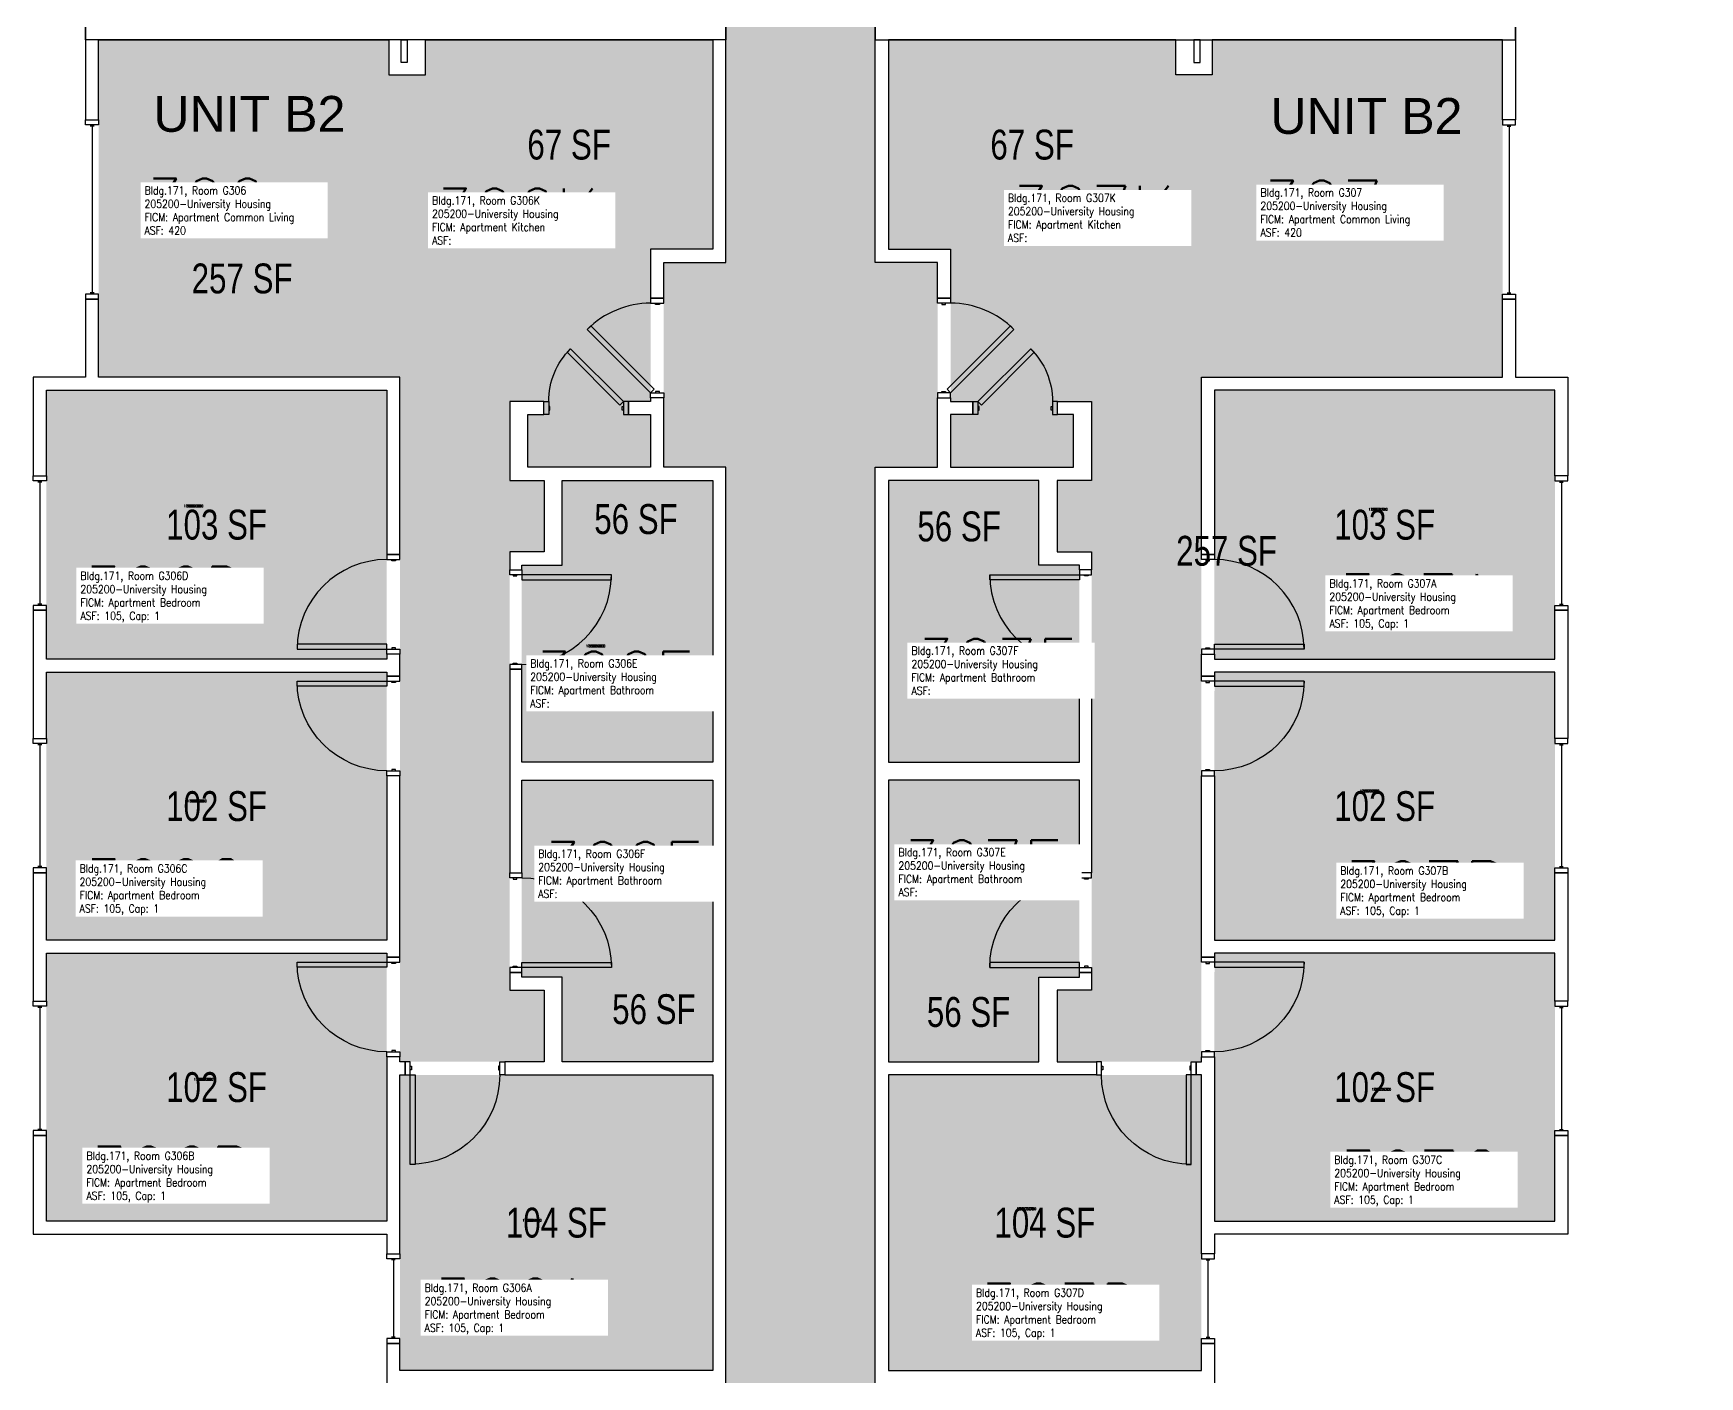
# Model space of a CAD drawing. Header units: inches. Extents: x 1063 to 4030, y -1482 to 1605.
# Drawn here: x 1063 to 1732, y 65 to 605 of the extents above; entities that cross this region are included whole.
import ezdxf
from ezdxf.enums import TextEntityAlignment as Align

# ---------------------------------------------------------------- set-up
doc = ezdxf.new("R2010")
doc.units = ezdxf.units.IN
doc.header["$LTSCALE"] = 192
doc.header["$MEASUREMENT"] = 0
for name, color, linetype in [('A-AREA-IDEN', 1, 'Continuous'), ('A-DOOR', 2, 'Continuous'), ('A-GLAZ', 1, 'Continuous'), ('A-IDEN-RNUM', 7, 'Continuous'), ('A-IDEN-SNUM', 4, 'Continuous'), ('A-IDEN-VNUM', 4, 'Continuous'), ('A-WALL', 5, 'Continuous'), ('AREA-TEXT', 3, 'Continuous'), ('Rooms-Category-Color', 7, 'Continuous'), ('Rooms-College-Color', 7, 'Continuous'), ('Rooms-Department-Color', 7, 'Continuous'), ('Rooms-Division-Color', 7, 'Continuous'), ('Rooms-Information', 7, 'Continuous')]:
    doc.layers.add(name, color=color, linetype=linetype)
doc.styles.add('AREA', font='arial.ttf', dxfattribs={"width": 0.75, "height": 12})
doc.styles.add('ROOMSNUMBER', font='txt.shx', dxfattribs={"height": 0.03})
doc.styles.add('ROOMVNUMBER', font='simplex.shx', dxfattribs={"width": 0.85})
doc.styles.get("Standard").update_dxf_attribs({"font": 'arial.ttf'})

msp = doc.modelspace()

# ---------------------------------------------------------------- hatches: boundary and pattern name
h = msp.add_hatch()
h.set_pattern_fill('ANSI31', color=256, angle=90, style=0)
h.set_pattern_definition([(135, (689.9705, 3.39328), (-0.088388348, -0.088388348), [])])
h.paths.add_polyline_path([(1273.92, 334.86), (1273.92, 393.6), (1283.13, 393.6), (1283.13, 334.86)], flags=9)
h = msp.add_hatch()
h.set_pattern_fill('ANSI31', color=256, style=0)
h.set_pattern_definition([(45, (2052.15721, 3.39328), (0.088388348, -0.088388348), [])])
h.paths.add_polyline_path([(1468.21, 334.86), (1468.21, 393.6), (1459, 393.6), (1459, 334.86)], flags=9)
at = {"layer": 'Rooms-Category-Color', "true_color": 0xadadad}
msp.add_hatch(color=253, dxfattribs=at).paths.add_polyline_path([(1732.24, 1327.13), (1732.24, 1243.02), (1677.06, 1243.13), (1677.06, 1267.13), (1401.06, 1267.13), (1401.06, 779.34), (1426.06, 779.34), (1426.06, 697.02), (1401.06, 697.02), (1401.06, 512.98), (1426.06, 512.98), (1426.06, 430.66), (1401.06, 430.66), (1401.06, 62.62), (1341.06, 62.62), (1341.06, 430.66), (1316.06, 430.66), (1316.06, 512.98), (1341.06, 512.98), (1341.06, 697.02), (1316.06, 697.02), (1316.06, 779.34), (1341.06, 779.34), (1341.06, 1267.13), (1341.06, 1327.13), (1596.9, 1327.13), (1596.9, 1352.13), (1679.22, 1352.13), (1679.22, 1327.13)])
at = {"layer": 'Rooms-Category-Color', "true_color": 0x728ef3}
for points in [[(1089.06, 602.37), (1089.06, 466.87), (1210.06, 466.87), (1210.06, 191.87), (1268.06, 191.87), (1268.06, 220.62), (1254.19, 220.62), (1254.19, 396.66), (1268.06, 396.66), (1268.06, 425.41), (1254.19, 425.41), (1254.19, 457.11), (1267.81, 457.11), (1267.81, 451.86), (1261.44, 451.86), (1261.44, 430.66), (1310.81, 430.66), (1310.81, 451.86), (1301.81, 451.86), (1301.81, 457.11), (1310.81, 457.11), (1310.81, 518.23), (1220.31, 518.23), (1220.31, 588.37), (1205.69, 588.37), (1205.69, 602.37)], [(1220.31, 602.37), (1335.81, 602.37), (1335.81, 518.23), (1220.31, 518.23)], [(1521.81, 602.37), (1406.31, 602.37), (1406.31, 518.23), (1521.81, 518.23)], [(1653.06, 602.37), (1653.06, 466.87), (1532.06, 466.87), (1532.06, 191.87), (1474.06, 191.87), (1474.06, 220.62), (1487.94, 220.62), (1487.94, 396.66), (1474.06, 396.66), (1474.06, 425.41), (1487.94, 425.41), (1487.94, 457.11), (1474.31, 457.11), (1474.31, 451.86), (1480.69, 451.86), (1480.69, 430.66), (1431.31, 430.66), (1431.31, 451.86), (1440.31, 451.86), (1440.31, 457.11), (1431.31, 457.11), (1431.31, 518.23), (1521.81, 518.23), (1521.81, 588.37), (1536.44, 588.37), (1536.44, 602.37)], [(1068.06, 353.62), (1068.06, 461.62), (1204.81, 461.62), (1204.81, 353.62), (1068.51, 353.64)], [(1674.06, 353.62), (1674.06, 461.62), (1537.31, 461.62), (1537.31, 353.62), (1673.62, 353.64)], [(1335.81, 312.28), (1335.81, 425.41), (1275.31, 425.41), (1275.31, 391.41), (1259.06, 391.41), (1259.06, 312.27)], [(1406.31, 312.28), (1406.31, 425.41), (1466.81, 425.41), (1466.81, 391.41), (1483.06, 391.41), (1483.06, 312.27)], [(1068.06, 240.75), (1068.06, 348.37), (1204.8, 348.39), (1204.81, 240.75), (1068.51, 240.76)], [(1674.06, 240.75), (1674.06, 348.37), (1537.33, 348.39), (1537.31, 240.75), (1673.62, 240.76)], [(1259.06, 225.89), (1259.06, 305.02), (1335.81, 305.02), (1335.81, 191.89), (1275.31, 191.87), (1275.31, 225.87)], [(1483.06, 225.89), (1483.06, 305.02), (1406.31, 305.02), (1406.31, 191.89), (1466.81, 191.87), (1466.81, 225.87)], [(1068.06, 235.5), (1068.06, 127.87), (1204.81, 127.87), (1204.8, 235.51), (1068.51, 235.51)], [(1674.06, 235.5), (1674.06, 127.87), (1537.31, 127.87), (1537.33, 235.51), (1673.62, 235.51)], [(1335.81, 67.89), (1210.06, 67.87), (1210.06, 186.62), (1335.81, 186.62)], [(1406.31, 67.89), (1532.06, 67.87), (1532.06, 186.62), (1406.31, 186.62)]]:
    msp.add_hatch(color=171, dxfattribs=at).paths.add_polyline_path(points)
at = {"layer": 'Rooms-College-Color', "true_color": 0xadadad}
for points in [[(1732.24, 1327.13), (1732.24, 1243.02), (1677.06, 1243.13), (1677.06, 1267.13), (1401.06, 1267.13), (1401.06, 779.34), (1426.06, 779.34), (1426.06, 697.02), (1401.06, 697.02), (1401.06, 512.98), (1426.06, 512.98), (1426.06, 430.66), (1401.06, 430.66), (1401.06, 62.62), (1341.06, 62.62), (1341.06, 430.66), (1316.06, 430.66), (1316.06, 512.98), (1341.06, 512.98), (1341.06, 697.02), (1316.06, 697.02), (1316.06, 779.34), (1341.06, 779.34), (1341.06, 1267.13), (1341.06, 1327.13), (1596.9, 1327.13), (1596.9, 1352.13), (1679.22, 1352.13), (1679.22, 1327.13)], [(1089.06, 602.37), (1089.06, 466.87), (1210.06, 466.87), (1210.06, 191.87), (1268.06, 191.87), (1268.06, 220.62), (1254.19, 220.62), (1254.19, 396.66), (1268.06, 396.66), (1268.06, 425.41), (1254.19, 425.41), (1254.19, 457.11), (1267.81, 457.11), (1267.81, 451.86), (1261.44, 451.86), (1261.44, 430.66), (1310.81, 430.66), (1310.81, 451.86), (1301.81, 451.86), (1301.81, 457.11), (1310.81, 457.11), (1310.81, 518.23), (1220.31, 518.23), (1220.31, 588.37), (1205.69, 588.37), (1205.69, 602.37)], [(1220.31, 602.37), (1335.81, 602.37), (1335.81, 518.23), (1220.31, 518.23)], [(1521.81, 602.37), (1406.31, 602.37), (1406.31, 518.23), (1521.81, 518.23)], [(1653.06, 602.37), (1653.06, 466.87), (1532.06, 466.87), (1532.06, 191.87), (1474.06, 191.87), (1474.06, 220.62), (1487.94, 220.62), (1487.94, 396.66), (1474.06, 396.66), (1474.06, 425.41), (1487.94, 425.41), (1487.94, 457.11), (1474.31, 457.11), (1474.31, 451.86), (1480.69, 451.86), (1480.69, 430.66), (1431.31, 430.66), (1431.31, 451.86), (1440.31, 451.86), (1440.31, 457.11), (1431.31, 457.11), (1431.31, 518.23), (1521.81, 518.23), (1521.81, 588.37), (1536.44, 588.37), (1536.44, 602.37)], [(1068.06, 353.62), (1068.06, 461.62), (1204.81, 461.62), (1204.81, 353.62), (1068.51, 353.64)], [(1674.06, 353.62), (1674.06, 461.62), (1537.31, 461.62), (1537.31, 353.62), (1673.62, 353.64)], [(1335.81, 312.28), (1335.81, 425.41), (1275.31, 425.41), (1275.31, 391.41), (1259.06, 391.41), (1259.06, 312.27)], [(1406.31, 312.28), (1406.31, 425.41), (1466.81, 425.41), (1466.81, 391.41), (1483.06, 391.41), (1483.06, 312.27)], [(1068.06, 240.75), (1068.06, 348.37), (1204.8, 348.39), (1204.81, 240.75), (1068.51, 240.76)], [(1674.06, 240.75), (1674.06, 348.37), (1537.33, 348.39), (1537.31, 240.75), (1673.62, 240.76)], [(1259.06, 225.89), (1259.06, 305.02), (1335.81, 305.02), (1335.81, 191.89), (1275.31, 191.87), (1275.31, 225.87)], [(1483.06, 225.89), (1483.06, 305.02), (1406.31, 305.02), (1406.31, 191.89), (1466.81, 191.87), (1466.81, 225.87)], [(1068.06, 235.5), (1068.06, 127.87), (1204.81, 127.87), (1204.8, 235.51), (1068.51, 235.51)], [(1674.06, 235.5), (1674.06, 127.87), (1537.31, 127.87), (1537.33, 235.51), (1673.62, 235.51)], [(1335.81, 67.89), (1210.06, 67.87), (1210.06, 186.62), (1335.81, 186.62)], [(1406.31, 67.89), (1532.06, 67.87), (1532.06, 186.62), (1406.31, 186.62)]]:
    msp.add_hatch(color=253, dxfattribs=at).paths.add_polyline_path(points)
at = {"layer": 'Rooms-Department-Color', "true_color": 0xacacac}
msp.add_hatch(color=253, dxfattribs=at).paths.add_polyline_path([(1732.24, 1327.13), (1732.24, 1243.02), (1677.06, 1243.13), (1677.06, 1267.13), (1401.06, 1267.13), (1401.06, 779.34), (1426.06, 779.34), (1426.06, 697.02), (1401.06, 697.02), (1401.06, 512.98), (1426.06, 512.98), (1426.06, 430.66), (1401.06, 430.66), (1401.06, 62.62), (1341.06, 62.62), (1341.06, 430.66), (1316.06, 430.66), (1316.06, 512.98), (1341.06, 512.98), (1341.06, 697.02), (1316.06, 697.02), (1316.06, 779.34), (1341.06, 779.34), (1341.06, 1267.13), (1341.06, 1327.13), (1596.9, 1327.13), (1596.9, 1352.13), (1679.22, 1352.13), (1679.22, 1327.13)])
at = {"layer": 'Rooms-Department-Color', "true_color": 0x604aed}
for points in [[(1089.06, 602.37), (1089.06, 466.87), (1210.06, 466.87), (1210.06, 191.87), (1268.06, 191.87), (1268.06, 220.62), (1254.19, 220.62), (1254.19, 396.66), (1268.06, 396.66), (1268.06, 425.41), (1254.19, 425.41), (1254.19, 457.11), (1267.81, 457.11), (1267.81, 451.86), (1261.44, 451.86), (1261.44, 430.66), (1310.81, 430.66), (1310.81, 451.86), (1301.81, 451.86), (1301.81, 457.11), (1310.81, 457.11), (1310.81, 518.23), (1220.31, 518.23), (1220.31, 588.37), (1205.69, 588.37), (1205.69, 602.37)], [(1220.31, 602.37), (1335.81, 602.37), (1335.81, 518.23), (1220.31, 518.23)], [(1521.81, 602.37), (1406.31, 602.37), (1406.31, 518.23), (1521.81, 518.23)], [(1653.06, 602.37), (1653.06, 466.87), (1532.06, 466.87), (1532.06, 191.87), (1474.06, 191.87), (1474.06, 220.62), (1487.94, 220.62), (1487.94, 396.66), (1474.06, 396.66), (1474.06, 425.41), (1487.94, 425.41), (1487.94, 457.11), (1474.31, 457.11), (1474.31, 451.86), (1480.69, 451.86), (1480.69, 430.66), (1431.31, 430.66), (1431.31, 451.86), (1440.31, 451.86), (1440.31, 457.11), (1431.31, 457.11), (1431.31, 518.23), (1521.81, 518.23), (1521.81, 588.37), (1536.44, 588.37), (1536.44, 602.37)], [(1068.06, 353.62), (1068.06, 461.62), (1204.81, 461.62), (1204.81, 353.62), (1068.51, 353.64)], [(1674.06, 353.62), (1674.06, 461.62), (1537.31, 461.62), (1537.31, 353.62), (1673.62, 353.64)], [(1335.81, 312.28), (1335.81, 425.41), (1275.31, 425.41), (1275.31, 391.41), (1259.06, 391.41), (1259.06, 312.27)], [(1406.31, 312.28), (1406.31, 425.41), (1466.81, 425.41), (1466.81, 391.41), (1483.06, 391.41), (1483.06, 312.27)], [(1068.06, 240.75), (1068.06, 348.37), (1204.8, 348.39), (1204.81, 240.75), (1068.51, 240.76)], [(1674.06, 240.75), (1674.06, 348.37), (1537.33, 348.39), (1537.31, 240.75), (1673.62, 240.76)], [(1259.06, 225.89), (1259.06, 305.02), (1335.81, 305.02), (1335.81, 191.89), (1275.31, 191.87), (1275.31, 225.87)], [(1483.06, 225.89), (1483.06, 305.02), (1406.31, 305.02), (1406.31, 191.89), (1466.81, 191.87), (1466.81, 225.87)], [(1068.06, 235.5), (1068.06, 127.87), (1204.81, 127.87), (1204.8, 235.51), (1068.51, 235.51)], [(1674.06, 235.5), (1674.06, 127.87), (1537.31, 127.87), (1537.33, 235.51), (1673.62, 235.51)], [(1335.81, 67.89), (1210.06, 67.87), (1210.06, 186.62), (1335.81, 186.62)], [(1406.31, 67.89), (1532.06, 67.87), (1532.06, 186.62), (1406.31, 186.62)]]:
    msp.add_hatch(color=173, dxfattribs=at).paths.add_polyline_path(points)
at = {"layer": 'Rooms-Division-Color', "true_color": 0xadadad}
msp.add_hatch(color=253, dxfattribs=at).paths.add_polyline_path([(1732.24, 1327.13), (1732.24, 1243.02), (1677.06, 1243.13), (1677.06, 1267.13), (1401.06, 1267.13), (1401.06, 779.34), (1426.06, 779.34), (1426.06, 697.02), (1401.06, 697.02), (1401.06, 512.98), (1426.06, 512.98), (1426.06, 430.66), (1401.06, 430.66), (1401.06, 62.62), (1341.06, 62.62), (1341.06, 430.66), (1316.06, 430.66), (1316.06, 512.98), (1341.06, 512.98), (1341.06, 697.02), (1316.06, 697.02), (1316.06, 779.34), (1341.06, 779.34), (1341.06, 1267.13), (1341.06, 1327.13), (1596.9, 1327.13), (1596.9, 1352.13), (1679.22, 1352.13), (1679.22, 1327.13)])
at = {"layer": 'Rooms-Division-Color', "true_color": 0x604aed}
for points in [[(1089.06, 602.37), (1089.06, 466.87), (1210.06, 466.87), (1210.06, 191.87), (1268.06, 191.87), (1268.06, 220.62), (1254.19, 220.62), (1254.19, 396.66), (1268.06, 396.66), (1268.06, 425.41), (1254.19, 425.41), (1254.19, 457.11), (1267.81, 457.11), (1267.81, 451.86), (1261.44, 451.86), (1261.44, 430.66), (1310.81, 430.66), (1310.81, 451.86), (1301.81, 451.86), (1301.81, 457.11), (1310.81, 457.11), (1310.81, 518.23), (1220.31, 518.23), (1220.31, 588.37), (1205.69, 588.37), (1205.69, 602.37)], [(1220.31, 602.37), (1335.81, 602.37), (1335.81, 518.23), (1220.31, 518.23)], [(1521.81, 602.37), (1406.31, 602.37), (1406.31, 518.23), (1521.81, 518.23)], [(1653.06, 602.37), (1653.06, 466.87), (1532.06, 466.87), (1532.06, 191.87), (1474.06, 191.87), (1474.06, 220.62), (1487.94, 220.62), (1487.94, 396.66), (1474.06, 396.66), (1474.06, 425.41), (1487.94, 425.41), (1487.94, 457.11), (1474.31, 457.11), (1474.31, 451.86), (1480.69, 451.86), (1480.69, 430.66), (1431.31, 430.66), (1431.31, 451.86), (1440.31, 451.86), (1440.31, 457.11), (1431.31, 457.11), (1431.31, 518.23), (1521.81, 518.23), (1521.81, 588.37), (1536.44, 588.37), (1536.44, 602.37)], [(1068.06, 353.62), (1068.06, 461.62), (1204.81, 461.62), (1204.81, 353.62), (1068.51, 353.64)], [(1674.06, 353.62), (1674.06, 461.62), (1537.31, 461.62), (1537.31, 353.62), (1673.62, 353.64)], [(1335.81, 312.28), (1335.81, 425.41), (1275.31, 425.41), (1275.31, 391.41), (1259.06, 391.41), (1259.06, 312.27)], [(1406.31, 312.28), (1406.31, 425.41), (1466.81, 425.41), (1466.81, 391.41), (1483.06, 391.41), (1483.06, 312.27)], [(1068.06, 240.75), (1068.06, 348.37), (1204.8, 348.39), (1204.81, 240.75), (1068.51, 240.76)], [(1674.06, 240.75), (1674.06, 348.37), (1537.33, 348.39), (1537.31, 240.75), (1673.62, 240.76)], [(1259.06, 225.89), (1259.06, 305.02), (1335.81, 305.02), (1335.81, 191.89), (1275.31, 191.87), (1275.31, 225.87)], [(1483.06, 225.89), (1483.06, 305.02), (1406.31, 305.02), (1406.31, 191.89), (1466.81, 191.87), (1466.81, 225.87)], [(1068.06, 235.5), (1068.06, 127.87), (1204.81, 127.87), (1204.8, 235.51), (1068.51, 235.51)], [(1674.06, 235.5), (1674.06, 127.87), (1537.31, 127.87), (1537.33, 235.51), (1673.62, 235.51)], [(1335.81, 67.89), (1210.06, 67.87), (1210.06, 186.62), (1335.81, 186.62)], [(1406.31, 67.89), (1532.06, 67.87), (1532.06, 186.62), (1406.31, 186.62)]]:
    msp.add_hatch(color=173, dxfattribs=at).paths.add_polyline_path(points)

# ---------------------------------------------------------------- linework, layer by layer
at = {"layer": 'A-DOOR'}
for points in [[(1316.06, 496.59), (1316.06, 498.59), (1310.81, 498.59), (1310.81, 496.59)], [(1314.31, 496.59), (1314.31, 496.09), (1312.81, 496.09), (1312.81, 496.59)], [(1426.06, 496.59), (1426.06, 498.59), (1431.31, 498.59), (1431.31, 496.59)], [(1427.81, 496.59), (1427.81, 496.09), (1429.31, 496.09), (1429.31, 496.59)], [(1310.81, 460.59), (1312.23, 462.01), (1286.77, 487.46), (1285.36, 486.05)], [(1431.31, 460.59), (1429.9, 462.01), (1455.36, 487.46), (1456.77, 486.05)], [(1299.86, 457.11), (1298.45, 455.69), (1277.24, 476.91), (1278.65, 478.32)], [(1442.26, 457.11), (1443.68, 455.69), (1464.89, 476.91), (1463.48, 478.32)], [(1269.86, 451.86), (1267.86, 451.86), (1267.86, 457.11), (1269.86, 457.11)], [(1299.86, 451.86), (1301.86, 451.86), (1301.86, 457.11), (1299.86, 457.11)], [(1316.06, 460.59), (1316.06, 458.59), (1310.81, 458.59), (1310.81, 460.59)], [(1314.31, 460.59), (1314.31, 461.09), (1312.81, 461.09), (1312.81, 460.59)], [(1426.06, 460.59), (1426.06, 458.59), (1431.31, 458.59), (1431.31, 460.59)], [(1427.81, 460.59), (1427.81, 461.09), (1429.31, 461.09), (1429.31, 460.59)], [(1442.26, 451.86), (1440.26, 451.86), (1440.26, 457.11), (1442.26, 457.11)], [(1472.26, 451.86), (1474.26, 451.86), (1474.26, 457.11), (1472.26, 457.11)], [(1269.86, 453.61), (1270.36, 453.61), (1270.36, 455.11), (1269.86, 455.11)], [(1299.86, 453.61), (1299.36, 453.61), (1299.36, 455.11), (1299.86, 455.11)], [(1442.26, 453.61), (1442.76, 453.61), (1442.76, 455.11), (1442.26, 455.11)], [(1472.26, 453.61), (1471.76, 453.61), (1471.76, 455.11), (1472.26, 455.11)], [(1210.06, 393.62), (1210.06, 395.62), (1204.81, 395.62), (1204.81, 393.62)], [(1532.06, 393.62), (1532.06, 395.62), (1537.31, 395.62), (1537.31, 393.62)], [(1208.31, 393.62), (1208.31, 393.12), (1206.81, 393.12), (1206.81, 393.62)], [(1254.19, 387.52), (1254.19, 389.52), (1259.06, 389.52), (1259.06, 387.52)], [(1487.94, 387.52), (1487.94, 389.52), (1483.06, 389.52), (1483.06, 387.52)], [(1533.81, 393.62), (1533.81, 393.12), (1535.31, 393.12), (1535.31, 393.62)], [(1255.56, 387.52), (1255.56, 387.02), (1257.06, 387.02), (1257.06, 387.52)], [(1259.06, 387.52), (1259.06, 385.52), (1295.06, 385.52), (1295.06, 387.52)], [(1483.06, 387.52), (1483.06, 385.52), (1447.06, 385.52), (1447.06, 387.52)], [(1486.56, 387.52), (1486.56, 387.02), (1485.06, 387.02), (1485.06, 387.52)], [(1204.81, 357.62), (1204.81, 359.62), (1168.81, 359.62), (1168.81, 357.62)], [(1210.06, 357.62), (1210.06, 355.62), (1204.81, 355.62), (1204.81, 357.62)], [(1208.31, 357.62), (1208.31, 358.12), (1206.81, 358.12), (1206.81, 357.62)], [(1532.06, 357.62), (1532.06, 355.62), (1537.31, 355.62), (1537.31, 357.62)], [(1533.81, 357.62), (1533.81, 358.12), (1535.31, 358.12), (1535.31, 357.62)], [(1537.31, 357.62), (1537.31, 359.62), (1573.31, 359.62), (1573.31, 357.62)], [(1254.19, 351.52), (1254.19, 349.52), (1259.06, 349.52), (1259.06, 351.52)], [(1255.56, 351.52), (1255.56, 352.02), (1257.06, 352.02), (1257.06, 351.52)], [(1487.94, 351.52), (1487.94, 349.52), (1483.06, 349.52), (1483.06, 351.52)], [(1486.56, 351.52), (1486.56, 352.02), (1485.06, 352.02), (1485.06, 351.52)], [(1204.81, 344.75), (1204.81, 342.75), (1168.81, 342.75), (1168.81, 344.75)], [(1210.06, 344.75), (1210.06, 346.75), (1204.81, 346.75), (1204.81, 344.75)], [(1208.31, 344.75), (1208.31, 344.25), (1206.81, 344.25), (1206.81, 344.75)], [(1532.06, 344.75), (1532.06, 346.75), (1537.31, 346.75), (1537.31, 344.75)], [(1533.81, 344.75), (1533.81, 344.25), (1535.31, 344.25), (1535.31, 344.75)], [(1537.31, 344.75), (1537.31, 342.75), (1573.31, 342.75), (1573.31, 344.75)], [(1210.06, 308.75), (1210.06, 306.75), (1204.81, 306.75), (1204.81, 308.75)], [(1208.31, 308.75), (1208.31, 309.25), (1206.81, 309.25), (1206.81, 308.75)], [(1532.06, 308.75), (1532.06, 306.75), (1537.31, 306.75), (1537.31, 308.75)], [(1533.81, 308.75), (1533.81, 309.25), (1535.31, 309.25), (1535.31, 308.75)], [(1254.19, 265.77), (1254.19, 267.77), (1259.06, 267.77), (1259.06, 265.77)], [(1255.56, 265.77), (1255.56, 265.27), (1257.06, 265.27), (1257.06, 265.77)], [(1487.94, 265.77), (1487.94, 267.77), (1483.06, 267.77), (1483.06, 265.77)], [(1486.56, 265.77), (1486.56, 265.27), (1485.06, 265.27), (1485.06, 265.77)], [(1204.81, 231.87), (1204.81, 229.87), (1168.81, 229.87), (1168.81, 231.87)], [(1210.06, 231.87), (1210.06, 233.87), (1204.81, 233.87), (1204.81, 231.87)], [(1208.31, 231.87), (1208.31, 231.37), (1206.81, 231.37), (1206.81, 231.87)], [(1254.19, 229.77), (1254.19, 227.77), (1259.06, 227.77), (1259.06, 229.77)], [(1255.56, 229.77), (1255.56, 230.27), (1257.06, 230.27), (1257.06, 229.77)], [(1259.06, 229.77), (1259.06, 231.77), (1295.06, 231.77), (1295.06, 229.77)], [(1483.06, 229.77), (1483.06, 231.77), (1447.06, 231.77), (1447.06, 229.77)], [(1487.94, 229.77), (1487.94, 227.77), (1483.06, 227.77), (1483.06, 229.77)], [(1486.56, 229.77), (1486.56, 230.27), (1485.06, 230.27), (1485.06, 229.77)], [(1532.06, 231.87), (1532.06, 233.87), (1537.31, 233.87), (1537.31, 231.87)], [(1533.81, 231.87), (1533.81, 231.37), (1535.31, 231.37), (1535.31, 231.87)], [(1537.31, 231.87), (1537.31, 229.87), (1573.31, 229.87), (1573.31, 231.87)], [(1210.06, 195.87), (1210.06, 193.87), (1204.81, 193.87), (1204.81, 195.87)], [(1208.31, 195.87), (1208.31, 196.37), (1206.81, 196.37), (1206.81, 195.87)], [(1532.06, 195.87), (1532.06, 193.87), (1537.31, 193.87), (1537.31, 195.87)], [(1533.81, 195.87), (1533.81, 196.37), (1535.31, 196.37), (1535.31, 195.87)], [(1214.19, 191.87), (1212.19, 191.87), (1212.19, 186.62), (1214.19, 186.62)], [(1214.19, 190.12), (1214.69, 190.12), (1214.69, 188.62), (1214.19, 188.62)], [(1250.19, 190.12), (1249.69, 190.12), (1249.69, 188.62), (1250.19, 188.62)], [(1250.19, 191.87), (1252.19, 191.87), (1252.19, 186.62), (1250.19, 186.62)], [(1491.94, 191.87), (1489.94, 191.87), (1489.94, 186.62), (1491.94, 186.62)], [(1491.94, 190.12), (1492.44, 190.12), (1492.44, 188.62), (1491.94, 188.62)], [(1527.94, 190.12), (1527.44, 190.12), (1527.44, 188.62), (1527.94, 188.62)], [(1527.94, 191.87), (1529.94, 191.87), (1529.94, 186.62), (1527.94, 186.62)], [(1214.19, 186.62), (1216.19, 186.62), (1216.19, 150.62), (1214.19, 150.62)], [(1527.94, 186.62), (1525.94, 186.62), (1525.94, 150.62), (1527.94, 150.62)]]:
    msp.add_lwpolyline(points, close=True, dxfattribs=at)
for centre, start, end in [((1310.81, 460.59), 90, 135), ((1431.31, 460.59), 45, 90), ((1204.81, 357.62), 90, 180), ((1537.31, 357.62), 0, 90), ((1259.06, 387.52), 270, 0), ((1483.06, 387.52), 180, 270)]:
    msp.add_arc(centre, 36, start, end, dxfattribs=at)
at = {"layer": 'A-DOOR', "extrusion": (0, 0, -1)}
for centre, radius, start, end in [((-1299.86, 457.11), 30, 0, 45), ((-1442.26, 457.11), 30, 135, 180), ((-1204.81, 344.75), 36, 270, 0), ((-1537.31, 344.75), 36, 180, 270), ((-1259.06, 229.77), 36, 90, 180), ((-1483.06, 229.77), 36, 0, 90), ((-1204.81, 231.87), 36, 270, 0), ((-1537.31, 231.87), 36, 180, 270), ((-1214.19, 186.62), 36, 180, 270), ((-1527.94, 186.62), 36, 270, 0)]:
    msp.add_arc(centre, radius, start, end, dxfattribs=at)
at = {"layer": 'A-GLAZ'}
for p, q in [((1087.19, 567.76), (1085.69, 567.76)), ((1086.44, 567.76), (1086.44, 500.76)), ((1654.94, 567.76), (1656.44, 567.76)), ((1655.69, 567.76), (1655.69, 500.76)), ((1087.19, 500.76), (1085.69, 500.76)), ((1654.94, 500.76), (1656.44, 500.76)), ((1066.19, 424.72), (1064.69, 424.72)), ((1065.44, 424.72), (1065.44, 375.72)), ((1675.94, 424.72), (1677.44, 424.72)), ((1676.69, 424.72), (1676.69, 375.72)), ((1066.19, 375.72), (1064.69, 375.72)), ((1675.94, 375.72), (1677.44, 375.72)), ((1066.19, 319.25), (1064.69, 319.25)), ((1065.44, 319.25), (1065.44, 270.25)), ((1675.94, 319.25), (1677.44, 319.25)), ((1676.69, 319.25), (1676.69, 270.25)), ((1066.19, 270.25), (1064.69, 270.25)), ((1675.94, 270.25), (1677.44, 270.25)), ((1066.19, 213.72), (1064.69, 213.72)), ((1065.44, 213.72), (1065.44, 164.72)), ((1675.94, 213.72), (1677.44, 213.72)), ((1676.69, 213.72), (1676.69, 164.72)), ((1066.19, 164.72), (1064.69, 164.72)), ((1675.94, 164.72), (1677.44, 164.72)), ((1208.19, 112.26), (1206.69, 112.26)), ((1207.44, 112.26), (1207.44, 81.26)), ((1533.94, 112.26), (1535.44, 112.26)), ((1534.69, 112.26), (1534.69, 81.26)), ((1208.19, 81.26), (1206.69, 81.26)), ((1533.94, 81.26), (1535.44, 81.26))]:
    msp.add_line(p, q, dxfattribs=at)
for points in [[(1083.81, 568.26), (1083.81, 570.26), (1089.06, 570.26), (1089.06, 568.26)], [(1658.31, 568.26), (1658.31, 570.26), (1653.06, 570.26), (1653.06, 568.26)], [(1083.81, 500.26), (1083.81, 498.26), (1089.06, 498.26), (1089.06, 500.26)], [(1658.31, 500.26), (1658.31, 498.26), (1653.06, 498.26), (1653.06, 500.26)], [(1062.81, 425.22), (1062.81, 427.22), (1068.06, 427.22), (1068.06, 425.22)], [(1679.31, 425.22), (1679.31, 427.22), (1674.06, 427.22), (1674.06, 425.22)], [(1062.81, 375.22), (1062.81, 373.22), (1068.06, 373.22), (1068.06, 375.22)], [(1679.31, 375.22), (1679.31, 373.22), (1674.06, 373.22), (1674.06, 375.22)], [(1062.81, 319.75), (1062.81, 321.75), (1068.06, 321.75), (1068.06, 319.75)], [(1679.31, 319.75), (1679.31, 321.75), (1674.06, 321.75), (1674.06, 319.75)], [(1062.81, 269.75), (1062.81, 267.75), (1068.06, 267.75), (1068.06, 269.75)], [(1679.31, 269.75), (1679.31, 267.75), (1674.06, 267.75), (1674.06, 269.75)], [(1062.81, 214.22), (1062.81, 216.22), (1068.06, 216.22), (1068.06, 214.22)], [(1679.31, 214.22), (1679.31, 216.22), (1674.06, 216.22), (1674.06, 214.22)], [(1062.81, 164.22), (1062.81, 162.22), (1068.06, 162.22), (1068.06, 164.22)], [(1679.31, 164.22), (1679.31, 162.22), (1674.06, 162.22), (1674.06, 164.22)], [(1204.81, 112.76), (1204.81, 114.76), (1210.06, 114.76), (1210.06, 112.76)], [(1537.31, 112.76), (1537.31, 114.76), (1532.06, 114.76), (1532.06, 112.76)], [(1204.81, 80.76), (1204.81, 78.76), (1210.06, 78.76), (1210.06, 80.76)], [(1537.31, 80.76), (1537.31, 78.76), (1532.06, 78.76), (1532.06, 80.76)]]:
    msp.add_lwpolyline(points, close=True, dxfattribs=at)
at = {"layer": 'A-WALL'}
for p, q in [((1341.06, 697.02), (1341.06, 602.37)), ((1401.06, 697.02), (1401.06, 602.37)), ((1083.81, 602.37), (1083.81, 639.75)), ((1658.31, 602.37), (1658.31, 639.74)), ((1083.81, 607.62), (1083.81, 570.26)), ((1341.06, 512.98), (1341.06, 607.62)), ((1401.06, 512.98), (1401.06, 607.62)), ((1658.31, 607.62), (1658.31, 570.26)), ((1341.06, 602.37), (1083.81, 602.37)), ((1089.06, 570.26), (1089.06, 602.37)), ((1089.06, 602.37), (1205.69, 602.37)), ((1205.69, 602.37), (1205.69, 588.37)), ((1210.56, 602.37), (1213.06, 602.37)), ((1210.56, 593.25), (1210.56, 602.37)), ((1213.06, 602.37), (1213.06, 593.25)), ((1220.31, 602.37), (1335.81, 602.37)), ((1220.31, 588.37), (1220.31, 602.37)), ((1335.81, 602.37), (1335.81, 518.23)), ((1401.06, 602.37), (1658.31, 602.37)), ((1406.31, 602.37), (1406.31, 518.23)), ((1521.81, 602.37), (1406.31, 602.37)), ((1521.81, 588.37), (1521.81, 602.37)), ((1531.56, 602.37), (1529.06, 602.37)), ((1529.06, 602.37), (1529.06, 593.25)), ((1531.56, 593.25), (1531.56, 602.37)), ((1653.06, 602.37), (1536.44, 602.37)), ((1536.44, 602.37), (1536.44, 588.37)), ((1653.06, 570.26), (1653.06, 602.37)), ((1213.06, 593.25), (1210.56, 593.25)), ((1529.06, 593.25), (1531.56, 593.25)), ((1205.69, 588.37), (1220.31, 588.37)), ((1536.44, 588.37), (1521.81, 588.37)), ((1083.81, 570.26), (1089.06, 570.26)), ((1658.31, 570.26), (1653.06, 570.26)), ((1310.81, 518.23), (1310.81, 498.59)), ((1335.81, 518.23), (1310.81, 518.23)), ((1406.31, 518.23), (1431.31, 518.23)), ((1431.31, 518.23), (1431.31, 498.59)), ((1316.06, 498.59), (1316.06, 512.98)), ((1316.06, 512.98), (1341.06, 512.98)), ((1426.06, 512.98), (1401.06, 512.98)), ((1426.06, 498.59), (1426.06, 512.98)), ((1083.81, 498.26), (1083.81, 466.87)), ((1089.06, 498.26), (1083.81, 498.26)), ((1089.06, 466.87), (1089.06, 498.26)), ((1310.81, 498.59), (1316.06, 498.59)), ((1431.31, 498.59), (1426.06, 498.59)), ((1653.06, 466.87), (1653.06, 498.26)), ((1653.06, 498.26), (1658.31, 498.26)), ((1658.31, 498.26), (1658.31, 466.87)), ((1062.81, 466.87), (1062.81, 427.22)), ((1083.81, 466.87), (1062.81, 466.87)), ((1210.06, 466.87), (1089.06, 466.87)), ((1210.06, 395.62), (1210.06, 466.87)), ((1532.06, 466.87), (1653.06, 466.87)), ((1532.06, 395.62), (1532.06, 466.87)), ((1658.31, 466.87), (1679.31, 466.87)), ((1679.31, 466.87), (1679.31, 427.22)), ((1068.06, 427.22), (1068.06, 461.62)), ((1068.06, 461.62), (1204.81, 461.62)), ((1204.81, 461.62), (1204.81, 395.62)), ((1254.19, 457.11), (1254.19, 425.41)), ((1267.86, 457.11), (1254.19, 457.11)), ((1267.86, 451.86), (1267.86, 457.11)), ((1310.81, 457.11), (1301.86, 457.11)), ((1301.86, 457.11), (1301.86, 451.86)), ((1310.81, 458.59), (1310.81, 457.11)), ((1316.06, 458.59), (1310.81, 458.59)), ((1316.06, 430.66), (1316.06, 458.59)), ((1426.06, 430.66), (1426.06, 458.59)), ((1426.06, 458.59), (1431.31, 458.59)), ((1431.31, 458.59), (1431.31, 457.11)), ((1431.31, 457.11), (1440.26, 457.11)), ((1440.26, 457.11), (1440.26, 451.86)), ((1474.26, 457.11), (1487.94, 457.11)), ((1474.26, 451.86), (1474.26, 457.11)), ((1487.94, 457.11), (1487.94, 425.41)), ((1674.06, 461.62), (1537.31, 461.62)), ((1537.31, 461.62), (1537.31, 395.62)), ((1674.06, 427.22), (1674.06, 461.62)), ((1261.44, 430.66), (1261.44, 451.86)), ((1261.44, 451.86), (1267.86, 451.86)), ((1301.86, 451.86), (1310.81, 451.86)), ((1310.81, 451.86), (1310.81, 430.66)), ((1440.26, 451.86), (1431.31, 451.86)), ((1431.31, 451.86), (1431.31, 430.66)), ((1480.69, 451.86), (1474.26, 451.86)), ((1480.69, 430.66), (1480.69, 451.86)), ((1310.81, 430.66), (1261.44, 430.66)), ((1341.06, 430.66), (1316.06, 430.66)), ((1341.06, 191.25), (1341.06, 430.66)), ((1401.06, 191.25), (1401.06, 430.66)), ((1401.06, 430.66), (1426.06, 430.66)), ((1431.31, 430.66), (1480.69, 430.66)), ((1062.81, 427.22), (1068.06, 427.22)), ((1254.19, 425.41), (1268.06, 425.41)), ((1268.06, 425.41), (1268.06, 396.66)), ((1275.31, 391.41), (1275.31, 425.41)), ((1275.31, 425.41), (1335.81, 425.41)), ((1335.81, 425.41), (1335.81, 312.27)), ((1406.31, 425.41), (1406.31, 312.27)), ((1466.81, 425.41), (1406.31, 425.41)), ((1466.81, 391.41), (1466.81, 425.41)), ((1474.06, 425.41), (1474.06, 396.66)), ((1487.94, 425.41), (1474.06, 425.41)), ((1679.31, 427.22), (1674.06, 427.22)), ((1204.81, 395.62), (1210.06, 395.62)), ((1254.19, 396.66), (1254.19, 389.52)), ((1268.06, 396.66), (1254.19, 396.66)), ((1474.06, 396.66), (1487.94, 396.66)), ((1487.94, 396.66), (1487.94, 389.52)), ((1537.31, 395.62), (1532.06, 395.62)), ((1254.19, 389.52), (1259.06, 389.52)), ((1259.06, 389.52), (1259.06, 391.41)), ((1259.06, 391.41), (1275.31, 391.41)), ((1483.06, 391.41), (1466.81, 391.41)), ((1483.06, 389.52), (1483.06, 391.41)), ((1487.94, 389.52), (1483.06, 389.52)), ((1062.81, 373.22), (1062.81, 321.75)), ((1068.06, 373.22), (1062.81, 373.22)), ((1068.06, 353.62), (1068.06, 373.22)), ((1674.06, 353.62), (1674.06, 373.22)), ((1674.06, 373.22), (1679.31, 373.22)), ((1679.31, 373.22), (1679.31, 321.75)), ((1204.81, 355.62), (1204.81, 353.62)), ((1210.06, 355.62), (1204.81, 355.62)), ((1210.06, 346.75), (1210.06, 355.62)), ((1532.06, 346.75), (1532.06, 355.62)), ((1532.06, 355.62), (1537.31, 355.62)), ((1537.31, 355.62), (1537.31, 353.62)), ((1204.81, 353.62), (1068.06, 353.62)), ((1068.06, 321.75), (1068.06, 348.37)), ((1068.06, 348.37), (1204.81, 348.37)), ((1204.81, 348.37), (1204.81, 346.75)), ((1254.19, 349.52), (1254.19, 267.77)), ((1259.06, 349.52), (1254.19, 349.52)), ((1259.06, 312.27), (1259.06, 349.52)), ((1483.06, 312.27), (1483.06, 349.52)), ((1483.06, 349.52), (1487.94, 349.52)), ((1487.94, 349.52), (1487.94, 267.77)), ((1537.31, 353.62), (1674.06, 353.62)), ((1674.06, 348.37), (1537.31, 348.37)), ((1537.31, 348.37), (1537.31, 346.75)), ((1674.06, 321.75), (1674.06, 348.37)), ((1204.81, 346.75), (1210.06, 346.75)), ((1537.31, 346.75), (1532.06, 346.75)), ((1062.81, 321.75), (1068.06, 321.75)), ((1679.31, 321.75), (1674.06, 321.75)), ((1335.81, 312.27), (1259.06, 312.27)), ((1406.31, 312.27), (1483.06, 312.27)), ((1204.81, 306.75), (1204.81, 240.75)), ((1210.06, 306.75), (1204.81, 306.75)), ((1210.06, 233.87), (1210.06, 306.75)), ((1259.06, 267.77), (1259.06, 305.02)), ((1259.06, 305.02), (1335.81, 305.02)), ((1335.81, 305.02), (1335.81, 191.87)), ((1483.06, 305.02), (1406.31, 305.02)), ((1406.31, 305.02), (1406.31, 191.87)), ((1483.06, 267.77), (1483.06, 305.02)), ((1532.06, 233.87), (1532.06, 306.75)), ((1532.06, 306.75), (1537.31, 306.75)), ((1537.31, 306.75), (1537.31, 240.75)), ((1068.06, 267.75), (1062.81, 267.75)), ((1062.81, 267.75), (1062.81, 216.22)), ((1068.06, 240.75), (1068.06, 267.75)), ((1254.19, 267.77), (1259.06, 267.77)), ((1487.94, 267.77), (1483.06, 267.77)), ((1674.06, 240.75), (1674.06, 267.75)), ((1674.06, 267.75), (1679.31, 267.75)), ((1679.31, 267.75), (1679.31, 216.22)), ((1204.81, 240.75), (1068.06, 240.75)), ((1068.06, 235.5), (1204.81, 235.5)), ((1068.06, 216.22), (1068.06, 235.5)), ((1204.81, 235.5), (1204.81, 233.87)), ((1537.31, 240.75), (1674.06, 240.75)), ((1674.06, 235.5), (1537.31, 235.5)), ((1537.31, 235.5), (1537.31, 233.87)), ((1674.06, 216.22), (1674.06, 235.5)), ((1204.81, 233.87), (1210.06, 233.87)), ((1254.19, 227.77), (1254.19, 220.62)), ((1259.06, 227.77), (1254.19, 227.77)), ((1259.06, 225.87), (1259.06, 227.77)), ((1483.06, 225.87), (1483.06, 227.77)), ((1483.06, 227.77), (1487.94, 227.77)), ((1487.94, 227.77), (1487.94, 220.62)), ((1537.31, 233.87), (1532.06, 233.87)), ((1275.31, 225.87), (1259.06, 225.87)), ((1275.31, 191.87), (1275.31, 225.87)), ((1466.81, 225.87), (1483.06, 225.87)), ((1466.81, 191.87), (1466.81, 225.87)), ((1062.81, 216.22), (1068.06, 216.22)), ((1254.19, 220.62), (1268.06, 220.62)), ((1268.06, 220.62), (1268.06, 191.87)), ((1487.94, 220.62), (1474.06, 220.62)), ((1474.06, 220.62), (1474.06, 191.87)), ((1679.31, 216.22), (1674.06, 216.22)), ((1204.81, 193.87), (1204.81, 127.87)), ((1210.06, 193.87), (1204.81, 193.87)), ((1210.06, 191.87), (1210.06, 193.87)), ((1212.19, 191.87), (1210.06, 191.87)), ((1212.19, 186.62), (1212.19, 191.87)), ((1254.81, 191.87), (1252.19, 191.87)), ((1252.19, 191.87), (1252.19, 186.62)), ((1268.06, 191.87), (1254.81, 191.87)), ((1335.81, 191.87), (1275.31, 191.87)), ((1341.06, 62.62), (1341.06, 191.25)), ((1401.06, 62.62), (1401.06, 191.25)), ((1406.31, 191.87), (1466.81, 191.87)), ((1474.06, 191.87), (1487.31, 191.87)), ((1487.31, 191.87), (1489.94, 191.87)), ((1489.94, 191.87), (1489.94, 186.62)), ((1529.94, 191.87), (1532.06, 191.87)), ((1529.94, 186.62), (1529.94, 191.87)), ((1532.06, 191.87), (1532.06, 193.87)), ((1532.06, 193.87), (1537.31, 193.87)), ((1537.31, 193.87), (1537.31, 127.87)), ((1210.06, 123.25), (1210.06, 186.62)), ((1210.06, 186.62), (1212.19, 186.62)), ((1252.19, 186.62), (1254.81, 186.62)), ((1254.81, 186.62), (1335.81, 186.62)), ((1335.81, 186.62), (1335.81, 67.87)), ((1406.31, 186.62), (1406.31, 67.87)), ((1487.31, 186.62), (1406.31, 186.62)), ((1489.94, 186.62), (1487.31, 186.62)), ((1532.06, 186.62), (1529.94, 186.62)), ((1532.06, 123.25), (1532.06, 186.62)), ((1062.81, 162.22), (1062.81, 122.62)), ((1068.06, 162.22), (1062.81, 162.22)), ((1068.06, 127.87), (1068.06, 162.22)), ((1674.06, 127.87), (1674.06, 162.22)), ((1674.06, 162.22), (1679.31, 162.22)), ((1679.31, 162.22), (1679.31, 122.62)), ((1204.81, 127.87), (1068.06, 127.87)), ((1537.31, 127.87), (1674.06, 127.87)), ((1062.81, 122.62), (1204.81, 122.62)), ((1204.81, 122.62), (1204.81, 114.76)), ((1210.06, 114.76), (1210.06, 123.25)), ((1532.06, 114.76), (1532.06, 123.25)), ((1679.31, 122.62), (1537.31, 122.62)), ((1537.31, 122.62), (1537.31, 114.76)), ((1204.81, 114.76), (1210.06, 114.76)), ((1537.31, 114.76), (1532.06, 114.76)), ((1204.81, 78.76), (1204.81, 62.62)), ((1210.06, 78.76), (1204.81, 78.76)), ((1210.06, 67.87), (1210.06, 78.76)), ((1532.06, 67.87), (1532.06, 78.76)), ((1532.06, 78.76), (1537.31, 78.76)), ((1537.31, 78.76), (1537.31, 62.62)), ((1335.81, 67.87), (1210.06, 67.87)), ((1406.31, 67.87), (1532.06, 67.87))]:
    msp.add_line(p, q, dxfattribs=at)

# ---------------------------------------------------------------- texts
at = {"layer": 'A-AREA-IDEN'}
for p in [(1149.62, 565.44), (1598.38, 564.61)]:
    msp.add_text('UNIT B2', height=14.4, dxfattribs=at).set_placement(p, align=Align.CENTER)
at = {"layer": 'A-IDEN-RNUM', "style": 'ROOMSNUMBER', "width": 0.85}
for s, p in [('0306-00', (1131.6, 534.7)), ('0306-K0', (1246.34, 530.11)), ('0307-K0', (1482.56, 531.09)), ('0307-00', (1600.61, 534.77)), ('0306-D0', (1127.18, 415.16)), ('0307-A0', (1603.01, 413.82)), ('0306-E0', (1288.69, 358.91)), ('0307-F0', (1438.81, 358.91)), ('0306-C0', (1128.52, 296.63)), ('0307-B0', (1599.66, 300.65)), ('0306-F0', (1288.02, 275.2)), ('0307-E0', (1436.13, 270.52)), ('0306-B0', (1131.2, 184.8)), ('0307-C0', (1604.35, 180.79)), ('0306-A0', (1263.13, 128.18)), ('0307-D0', (1461.78, 132.78))]:
    msp.add_text(s, height=1, dxfattribs=at).set_placement(p, align=Align.MIDDLE_CENTER)
at = {"layer": 'A-IDEN-SNUM', "style": 'ROOMSNUMBER', "width": 0.85}
for s, p in [('1710G30600', (1131.6, 534.7)), ('1710G306K0', (1246.34, 530.11)), ('1710G307K0', (1482.56, 531.09)), ('1710G30700', (1600.61, 534.77)), ('1710G306D0', (1127.18, 415.16)), ('1710G307A0', (1603.01, 413.82)), ('1710G306E0', (1288.69, 358.91)), ('1710G307F0', (1438.81, 358.91)), ('1710G306C0', (1128.52, 296.63)), ('1710G307B0', (1599.66, 300.65)), ('1710G306F0', (1288.02, 275.2)), ('1710G307E0', (1436.13, 270.52)), ('1710G306B0', (1131.2, 184.8)), ('1710G307C0', (1604.35, 180.79)), ('1710G306A0', (1263.13, 128.18)), ('1710G307D0', (1461.78, 132.78))]:
    msp.add_text(s, height=1, dxfattribs=at).set_placement(p, align=Align.MIDDLE_CENTER)
at = {"layer": 'A-IDEN-VNUM', "style": 'ROOMVNUMBER', "width": 0.85}
for s, p in [('306', (1131.62, 535.44)), ('306K', (1256.69, 531.46)), ('307K', (1488.05, 532.45)), ('307', (1580.38, 534.61)), ('306D', (1115.43, 379.58)), ('307A', (1618.1, 376.52)), ('307F', (1448.83, 350.58)), ('306E', (1295.71, 345.45)), ('306F', (1298.89, 269)), ('307E', (1443.6, 269.59)), ('306C', (1115.55, 262.01)), ('307B', (1621.58, 261.14)), ('306B', (1117.86, 146.61)), ('307C', (1619.62, 145.02)), ('306A', (1254.64, 93.57)), ('307D', (1475.22, 91.6))]:
    msp.add_text(s, height=22.5, dxfattribs=at).set_placement(p, align=Align.MIDDLE_CENTER)
at = {"layer": 'AREA-TEXT', "style": 'AREA', "width": 0.75}
for s, p in [('67 SF', (1278.06, 560.3)), ('67 SF', (1464.06, 560.3)), ('257 SF', (1146.69, 506.53)), ('56 SF', (1304.93, 409.87)), ('103 SF', (1136.44, 407.63)), ('56 SF', (1434.75, 406.92)), ('103 SF', (1605.69, 407.63)), ('257 SF', (1542.19, 397.13)), ('102 SF', (1136.44, 294.57)), ('102 SF', (1605.69, 294.57)), ('56 SF', (1312.12, 213)), ('56 SF', (1438.54, 211.88)), ('102 SF', (1136.44, 181.69)), ('102 SF', (1605.69, 181.69)), ('104 SF', (1272.94, 127.25)), ('104 SF', (1469.19, 127.25))]:
    msp.add_text(s, height=12, dxfattribs=at).set_placement(p, align=Align.MIDDLE_CENTER)

# ---------------------------------------------------------------- next in the draw order: texts
at = {"layer": 'Rooms-Information', "char_height": 3.2143, "width": 72, "attachment_point": 7, "style": 'ROOMVNUMBER', "bg_fill": 3, "box_fill_scale": 1.5, "bg_fill_color": 256, "bg_fill_true_color": 13158600, "bg_fill_transparency": 0}
for s, insert in [('Bldg.171, Room G306^M^J205200-University Housing^M^JFICM: Apartment Common Living^M^JASF: 420', (1107.48, 524.19)), ('Bldg.171, Room G307^M^J205200-University Housing^M^JFICM: Apartment Common Living^M^JASF: 420', (1555.79, 523.36)), ('Bldg.171, Room G306K^M^J205200-University Housing^M^JFICM: Apartment Kitchen^M^JASF: ', (1223, 520.21)), ('Bldg.171, Room G307K^M^J205200-University Housing^M^JFICM: Apartment Kitchen^M^JASF: ', (1454.35, 521.2)), ('Bldg.171, Room G306D^M^J205200-University Housing^M^JFICM: Apartment Bedroom^M^JASF: 105, Cap: 1', (1081.73, 368.33)), ('Bldg.171, Room G307A^M^J205200-University Housing^M^JFICM: Apartment Bedroom^M^JASF: 105, Cap: 1', (1583.5, 365.27)), ('Bldg.171, Room G306E^M^J205200-University Housing^M^JFICM: Apartment Bathroom^M^JASF: ', (1262.46, 334.2)), ('Bldg.171, Room G307F^M^J205200-University Housing^M^JFICM: Apartment Bathroom^M^JASF: ', (1415.59, 339.33)), ('Bldg.171, Room G306F^M^J205200-University Housing^M^JFICM: Apartment Bathroom^M^JASF: ', (1265.65, 257.75)), ('Bldg.171, Room G307E^M^J205200-University Housing^M^JFICM: Apartment Bathroom^M^JASF: ', (1410.36, 258.34)), ('Bldg.171, Room G306C^M^J205200-University Housing^M^JFICM: Apartment Bedroom^M^JASF: 105, Cap: 1', (1081.4, 250.76)), ('Bldg.171, Room G307B^M^J205200-University Housing^M^JFICM: Apartment Bedroom^M^JASF: 105, Cap: 1', (1587.88, 249.89)), ('Bldg.171, Room G306B^M^J205200-University Housing^M^JFICM: Apartment Bedroom^M^JASF: 105, Cap: 1', (1084.16, 135.36)), ('Bldg.171, Room G307C^M^J205200-University Housing^M^JFICM: Apartment Bedroom^M^JASF: 105, Cap: 1', (1585.47, 133.77)), ('Bldg.171, Room G306A^M^J205200-University Housing^M^JFICM: Apartment Bedroom^M^JASF: 105, Cap: 1', (1220.03, 82.32)), ('Bldg.171, Room G307D^M^J205200-University Housing^M^JFICM: Apartment Bedroom^M^JASF: 105, Cap: 1', (1441.53, 80.35))]:
    msp.add_mtext(s, dxfattribs=dict(at, insert=insert))

doc.saveas('drawing.dxf')
